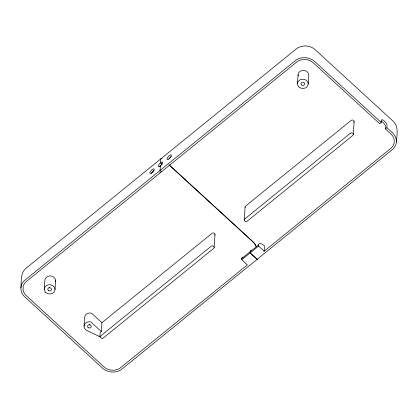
<?xml version="1.0" encoding="UTF-8"?>
<svg xmlns="http://www.w3.org/2000/svg" width="418" height="418" viewBox="0 0 418 418"><rect width="100%" height="100%" fill="white"/><g stroke="black" fill="none" stroke-linecap="round" stroke-linejoin="round"><path stroke-width="0.63" d="M20.9 287.845C21.496 281.304 20.216 272.688 26.245 268.09L296.101 49.042C301.357 44.82 309.461 44.956 314.644 49.23L392.998 121.058C399.023 126.22 396.891 135.139 396.374 141.895M44.271 289.178L44.857 280.363A5.382 4.64 3.8 0 1 51.043 275.974A5.382 4.64 3.8 0 1 55.401 281.931M55.024 289.549L55.61 280.734M84.06 326.233L84.645 317.419A5.382 4.64 3.8 0 1 91.521 313.171L101.919 322.706L101.334 331.516L100.121 332.503L99.839 336.621L102.253 338.836L213.614 248.449A1.745 1.505 3.8 0 0 213.661 246.317A1.745 1.505 3.8 0 0 211.194 246.233L99.839 336.621M160.068 170.335L161.515 171.662L160.068 170.335L160.366 165.81M160.078 166.385A3.025 1.04 -47.5 0 1 162.022 164.086L160.569 162.759L160.794 159.41A5.815 2.158 50.9 0 1 162.111 158.412M214.147 247.399L215.004 234.477M244.248 220.014L245.105 207.093M264.171 251.234L264.521 245.951A8.146 3.02 50.9 0 0 259.944 243.459L259.505 243.532A8.146 3.02 50.9 0 0 258.695 244.405L258.533 246.071L264.171 251.234L391.64 147.659A11.923 10.288 3.8 0 0 393.108 136.728A11.84 10.215 3.8 0 0 390.987 134.058L385.375 128.911L386.885 127.689L387.021 125.63A4.07 1.51 50.9 0 0 384.341 120.99A4.07 1.51 50.9 0 0 381.383 120.462L381.247 122.521L379.737 123.749L312.727 62.313A11.95 10.304 3.8 0 0 297.522 61.373L25.639 282.072A11.95 10.304 3.8 0 0 25.801 295.218L104.061 366.962A11.84 10.215 3.8 0 0 107.018 368.948A11.923 10.288 3.8 0 0 119.757 368.352L247.357 264.887L241.719 259.719L241.797 258.543A8.146 3.02 50.9 0 1 243.13 257.112M250.309 251.213L250.11 252.911L257.195 259.406M297.47 83.647L298.055 74.838M308.228 84.023L308.813 75.209A5.382 4.64 3.8 0 0 302.841 70.396A5.382 4.64 3.8 0 0 298.212 76.045M353.257 134.481L354.119 121.554M385.375 128.911L385.511 126.858A4.07 1.51 50.9 0 0 383.896 123.362A4.07 1.51 50.9 0 0 380.798 120.995M101.919 322.706L212.057 233.307A1.745 1.505 3.8 0 1 214.753 235.219M241.797 258.543L258.611 244.896M241.719 259.719L258.533 246.071M100.012 336.767L86.651 330.345A5.382 4.64 3.8 0 1 84.509 324.467A5.382 4.64 3.8 0 1 90.936 321.985L101.334 331.516M381.247 122.521L314.143 61.007A14.045 12.117 3.8 0 0 296.273 59.899L24.004 280.901A14.045 12.117 3.8 0 0 24.202 296.357L102.577 368.206A13.784 11.892 3.8 0 0 106.031 370.526A14.024 12.096 3.8 0 0 121.011 369.825L393.275 148.824A14.024 12.096 3.8 0 0 394.127 134.633A13.784 11.892 3.8 0 0 392.523 132.856L386.885 127.689M160.569 162.759L162.022 164.086M250.147 252.88L257.232 259.374M256.213 246.657A5.815 2.158 50.9 0 0 253.141 241.938L168.992 164.802L253.104 241.97A5.815 2.158 50.9 0 1 256.177 246.683M169.144 158.725A3.025 1.04 -47.5 0 1 171.275 156.619M245.157 207.485A1.745 1.505 3.8 0 1 245.643 206.043L351.167 120.389A1.745 1.505 3.8 0 1 353.868 122.302M250.189 251.735A8.146 3.02 50.9 0 1 251.521 250.298M151.614 173.256A3.025 1.04 -47.5 0 1 154.117 170.549M90.105 324.624A1.86 1.604 3.8 0 1 89.144 324.587M49.831 287.605A1.86 1.604 3.8 0 1 48.906 287.354M160.099 172.336A9.682 3.59 50.9 0 1 159.723 172.54M350.31 133.311L244.781 218.969A1.745 1.505 3.8 0 0 244.734 221.096A1.745 1.505 3.8 0 0 247.2 221.185L352.724 135.526A1.745 1.505 3.8 0 0 352.776 133.399A1.745 1.505 3.8 0 0 350.31 133.311M159.807 166.218A3.025 1.04 -47.5 0 0 162.602 162.179A3.025 1.04 -47.5 0 0 158.997 164.457A3.025 1.04 -47.5 0 0 159.807 166.218M168.501 159.159A3.025 1.04 -47.5 0 0 171.296 155.12A3.025 1.04 -47.5 0 0 167.691 157.398A3.025 1.04 -47.5 0 0 168.501 159.159M301.509 84.922A1.86 1.604 3.8 0 0 304.638 84.311A1.86 1.604 3.8 0 0 302.407 82.268A1.86 1.604 3.8 0 0 301.509 84.922M298.969 86.986A5.382 4.64 3.8 0 0 308.014 85.215A5.382 4.64 3.8 0 0 301.566 79.3A5.382 4.64 3.8 0 0 298.969 86.986M88.093 327.508A1.86 1.604 3.8 0 0 91.223 326.897A1.86 1.604 3.8 0 0 88.992 324.849A1.86 1.604 3.8 0 0 88.093 327.508M48.305 290.453A1.86 1.604 3.8 0 0 51.435 289.841A1.86 1.604 3.8 0 0 49.204 287.793A1.86 1.604 3.8 0 0 48.305 290.453M151.342 173.089A3.025 1.04 -47.5 0 0 154.137 169.05A3.025 1.04 -47.5 0 0 150.532 171.328A3.025 1.04 -47.5 0 0 151.342 173.089M45.766 292.511A5.382 4.64 3.8 0 0 54.815 290.745A5.382 4.64 3.8 0 0 48.363 284.83A5.382 4.64 3.8 0 0 45.766 292.511"/></g></svg>
